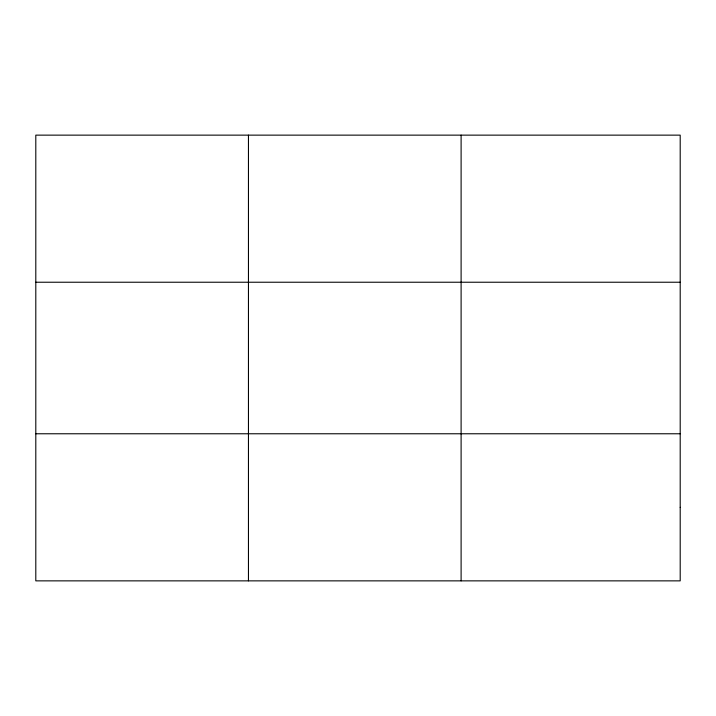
<?xml version="1.0" encoding="UTF-8"?>
<svg xmlns="http://www.w3.org/2000/svg" width="716" height="716" viewBox="0 0 716 716"><rect width="100%" height="100%" fill="white"/><g stroke="black" fill="none" stroke-linecap="round" stroke-linejoin="round"><path stroke-width="1.07" d="M248.452 580.864L248.452 135.136M461.104 580.864L461.104 135.136M35.8 282.229L680.2 282.229M35.8 433.771L680.2 433.771M680.2 507.322L680.2 580.864L35.8 580.864L35.8 135.136L680.2 135.136L680.2 507.322"/></g></svg>
